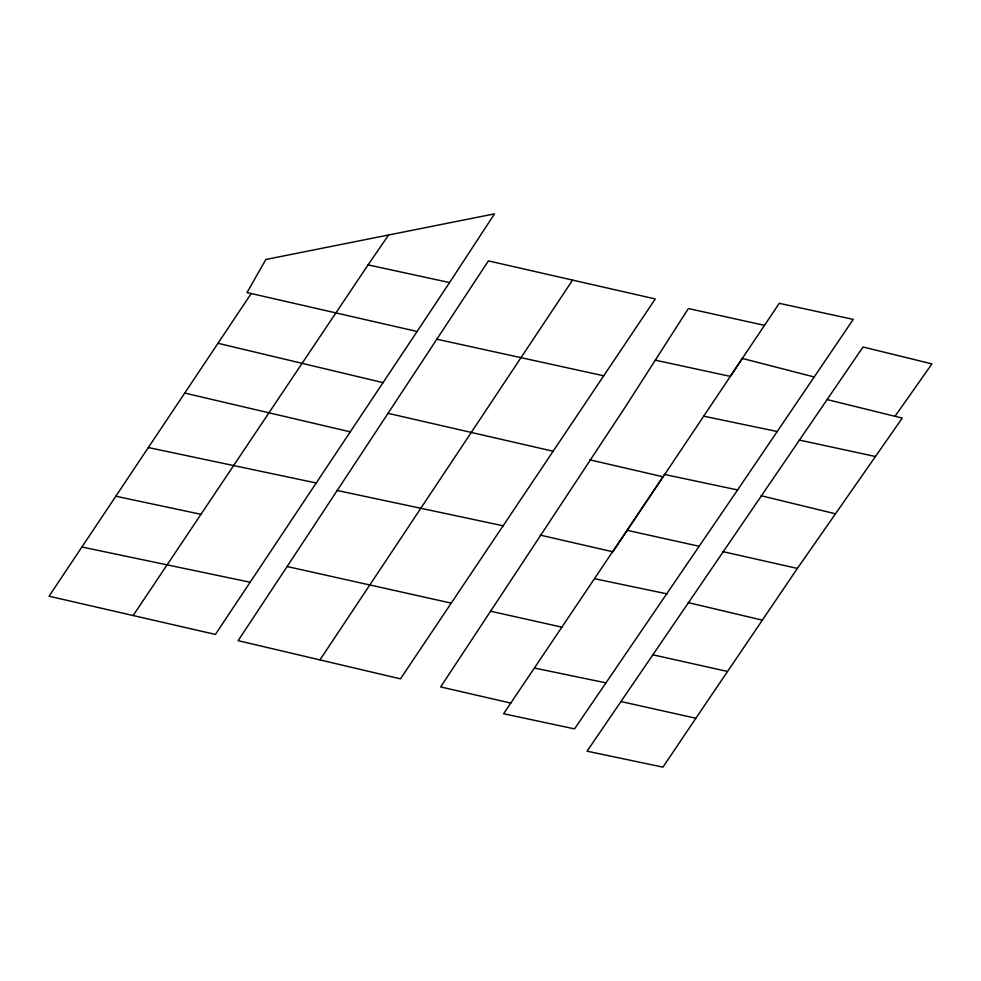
<?xml version="1.0" encoding="UTF-8"?>
<svg xmlns="http://www.w3.org/2000/svg" width="981" height="981" viewBox="0 0 981 981"><rect width="100%" height="100%" fill="white"/><g stroke="black" fill="none" stroke-linecap="round" stroke-linejoin="round"><path stroke-width="1.47" d="M510.819 703.083L440.653 686.933L625.584 406.539L688.38 308.537L764.506 325.361M449.568 282.565L494.498 213.858L265.839 259.487L247.016 292.571L417.097 331.492L449.568 282.565L368.071 264.882L133.134 615.541M287.126 566.528L488.415 260.897L655.271 298.96L400.456 678.84L238.138 640.654L287.126 566.528L451.432 603.168M417.097 331.492L215.391 634.437L49.05 596.215L251.234 293.503M572.463 280.308L319.953 659.906M737.589 489.948L574.535 728.883L503.609 713.751L664.542 474.473L737.589 489.948L853.249 319.389L779.27 303.313L730.293 376.385L655.32 360.174M814.402 377.035L742.347 358.445L612.904 551.8L540.188 535.099M695.86 718.251L797.381 568.428L902.25 418.09L827.106 399.574L587.067 751.176L662.948 767.142L695.86 718.251L620.924 701.525M827.106 399.574L863.035 347.004L931.95 363.89L895.003 416.3M368.071 264.882L388.623 234.962M250.069 582.224L82.061 547.042M534.62 668.086L606.025 682.874M703.622 416.152L777.467 431.566M148.389 447.557L316.274 482.995M594.964 578.79L667.129 593.897M337.096 490.463L503.327 525.828M115.942 496.263L201.105 514.338M436.741 339.193L603.818 375.809M799.294 440.052L875.457 456.521M627.19 530.329L699.318 546.319M490.88 611.286L562.248 627.239M652.672 654.756L727.166 671.384M722.923 551.641L797.381 568.428M388.01 413.32L553.247 451.26M589.777 459.831L662.997 476.778M350.352 431.861L184.636 393.05M383.252 382.7L217.954 343.264M688.196 602.592L762.139 620.115M761.06 495.712L835.42 513.799"/></g></svg>
